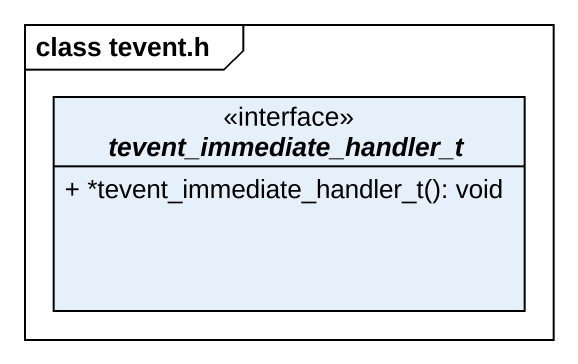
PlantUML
@startuml
mainframe class tevent.h
hide circle
hide empty members
skinparam classAttributeIconSize 0
interface tevent_immediate_handler_t {
  + *tevent_immediate_handler_t(): void
}
@enduml
